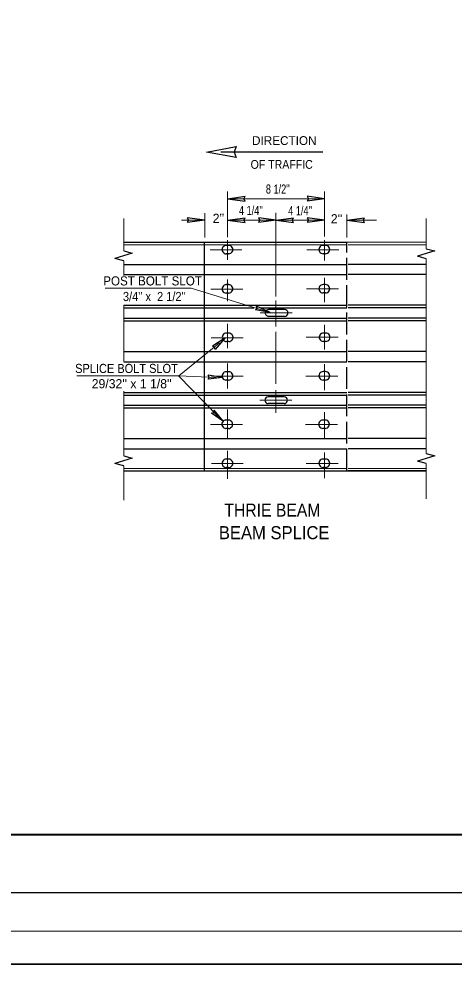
# Model space of a CAD drawing. Extents: x 650 to 1056, y -89 to 184.
# Drawn here: x 898 to 954.3, y -89 to 33.1 of the extents above; entities that cross this region are included whole.
import ezdxf

# ---------------------------------------------------------------- set-up
doc = ezdxf.new("R2010")
doc.units = 0
doc.header["$LTSCALE"] = 0.47
doc.linetypes.add('LONG_DASHED', pattern=[7.5, 6, -1.5])
doc.layers.add('1', color=7, linetype='Continuous', lineweight=25)

msp = doc.modelspace()

# ---------------------------------------------------------------- linework, layer by layer
at = {"layer": '1'}
for p, q in [((937.344, 15.8872), (924.1365, 15.8872)), ((925.0105, 9.8864), (927.2736, 10.1973)), ((925.0105, 9.8864), (927.2736, 9.5756)), ((937.5578, 9.8864), (935.2943, 10.1984)), ((937.5578, 9.8864), (935.2943, 9.5762)), ((922.0577, 7.1264), (919.7949, 7.4377)), ((925.0104, 7.1272), (927.2736, 7.4377)), ((931.2842, 7.1249), (929.0211, 7.4362)), ((931.2842, 7.1272), (933.5473, 7.4377)), ((937.5579, 7.1249), (935.2948, 7.4362)), ((940.4406, 7.1272), (942.7048, 7.4377)), ((922.0577, 7.1264), (919.7949, 6.8159)), ((925.0104, 7.1272), (927.2736, 6.8163)), ((931.2842, 7.1249), (929.0211, 6.8144)), ((931.2842, 7.1272), (933.5473, 6.8163)), ((937.5579, 7.1249), (935.2948, 6.8144)), ((940.4406, 7.1272), (942.7048, 6.8163)), ((911.5883, 4.2652), (940.4462, 4.2652)), ((922.0472, -25.2583), (922.0472, 4.2652)), ((925.1432, 3.8542), (924.8319, 3.8542)), ((937.6667, 3.8642), (937.3562, 3.8642)), ((925.1533, 2.7727), (924.8383, 2.7727)), ((937.6772, 2.7828), (937.3618, 2.7828)), ((950.6896, 2.143), (949.556, 2.4455)), ((911.5883, 1.8521), (910.4547, 2.1546)), ((911.5883, 1.405), (940.4462, 1.405)), ((950.6896, 1.405), (940.6161, 1.405)), ((911.5883, 0.0932), (940.4462, 0.0932)), ((950.6896, 0.0932), (940.6161, 0.0932)), ((925.1533, -1.2144), (924.8383, -1.2144)), ((937.6772, -1.205), (937.3618, -1.205)), ((925.1432, -2.2959), (924.8319, -2.2959)), ((937.6667, -2.2869), (937.3562, -2.2869)), ((911.5883, -3.8844), (940.4462, -3.8844)), ((911.5883, -4.2125), (928.4623, -4.2125)), ((930.4971, -4.7893), (928.6153, -4.4863)), ((930.4971, -4.7893), (928.7672, -3.9902)), ((929.3226, -4.2125), (940.4462, -4.2125)), ((932.3762, -4.4203), (930.3182, -4.4203)), ((950.6896, -3.8844), (940.6161, -3.8844)), ((950.6896, -4.2125), (940.6161, -4.2125)), ((911.5883, -5.5457), (940.4462, -5.5457)), ((911.5883, -5.8737), (940.4462, -5.8737)), ((932.3762, -5.306), (930.3182, -5.306)), ((950.6896, -5.5457), (940.6161, -5.5457)), ((950.6896, -5.8737), (940.6161, -5.8737)), ((924.6367, -8.1284), (923.0472, -9.1793)), ((924.6367, -8.1284), (923.3892, -9.5687)), ((925.1833, -7.4732), (924.8683, -7.4732)), ((937.6974, -8.5457), (937.3858, -8.5457)), ((937.7079, -7.4642), (937.3918, -7.4642)), ((925.1728, -8.5547), (924.8619, -8.5547)), ((911.5883, -9.851), (940.4462, -9.851)), ((950.6896, -9.851), (940.6161, -9.851)), ((911.5883, -11.1632), (940.4462, -11.1632)), ((950.6896, -11.1632), (940.6161, -11.1632)), ((924.3737, -13.1907), (922.4803, -13.4087)), ((924.3737, -13.1907), (922.4923, -12.8897)), ((925.1533, -12.4614), (924.8383, -12.4614)), ((937.6772, -12.4509), (937.3618, -12.4509)), ((925.1432, -13.5422), (924.8319, -13.5422)), ((937.6667, -13.5324), (937.3562, -13.5324)), ((911.5883, -15.1407), (940.4462, -15.1407)), ((911.5883, -15.4689), (940.4462, -15.4689)), ((932.3207, -15.698), (930.2612, -15.698)), ((950.6896, -15.1407), (940.6161, -15.1407)), ((950.6896, -15.4689), (940.6161, -15.4689)), ((911.5883, -16.8017), (940.4462, -16.8017)), ((932.3207, -16.5837), (930.2612, -16.5837)), ((950.6896, -16.8017), (940.6161, -16.8017)), ((911.5883, -17.1294), (940.4462, -17.1294)), ((924.5012, -18.8912), (922.9382, -17.8017)), ((924.5012, -18.8912), (923.2899, -17.4204)), ((950.6896, -17.1294), (940.6161, -17.1294)), ((925.1226, -18.7097), (924.8068, -18.7097)), ((937.6461, -18.7003), (937.3311, -18.7003)), ((925.1121, -19.7912), (924.8012, -19.7912)), ((937.6356, -19.7814), (937.3247, -19.7814)), ((911.5883, -21.1062), (940.4462, -21.1062)), ((950.6896, -21.1062), (940.6161, -21.1062)), ((911.5883, -22.4187), (940.4462, -22.4187)), ((950.6896, -22.4187), (940.6161, -22.4187)), ((911.5883, -24.6191), (910.4547, -24.3166)), ((925.1533, -23.7508), (924.8383, -23.7508)), ((937.6772, -23.741), (937.3618, -23.741)), ((950.6896, -24.3282), (949.556, -24.0257)), ((911.5883, -25.2583), (950.6896, -25.2583)), ((925.1432, -24.8319), (924.8319, -24.8319)), ((937.6667, -24.8222), (937.3562, -24.8222)), ((950.6166, -25.2583), (940.6161, -25.2583)), ((705.2604, -79.7209), (1050.2743, -79.7209))]:
    msp.add_line(p, q, dxfattribs=at)
at = {"layer": '1', "lineweight": 13}
for p, q in [((925.0104, 4.9267), (925.0104, 10.8317)), ((937.5579, 9.8864), (925.0104, 9.8864)), ((937.5579, 5.0236), (937.5579, 10.8317)), ((922.0577, 4.8809), (922.0577, 8.0057)), ((931.2703, -2.7568), (931.2703, 8.0557)), ((940.4406, 4.8824), (940.4406, 7.8302)), ((911.5883, 3.1378), (911.5883, 7.3151)), ((919.0689, 7.1264), (922.0577, 7.1264)), ((931.2842, 7.1264), (925.0104, 7.1264)), ((937.5579, 7.1264), (931.2842, 7.1264)), ((940.4406, 7.1264), (944.2794, 7.1264)), ((950.6896, 3.4287), (950.6896, 7.3151)), ((940.4462, 3.9318), (911.5883, 3.9318)), ((924.9816, 1.9832), (924.9816, 4.5329)), ((937.5294, 1.9124), (937.5294, 4.5329)), ((950.6896, 4.2599), (939.4464, 4.2599)), ((940.6161, 3.9318), (950.6896, 3.9318)), ((926.8731, 3.2927), (922.7451, 3.2927)), ((939.4022, 3.2927), (935.2749, 3.2927)), ((911.5883, 1.8521), (911.5883, -0.0212)), ((950.6896, 2.143), (950.6896, -7.4622)), ((924.9816, -3.341), (924.9816, -0.539)), ((937.5294, -3.4809), (937.5294, -0.329)), ((926.9781, -1.8039), (922.8504, -1.8039)), ((939.3501, -1.7694), (935.2224, -1.7694)), ((931.2553, -6.6077), (931.2553, -3.257)), ((911.5883, -3.8588), (911.5883, -11.1566)), ((933.3651, -4.8692), (929.2371, -4.8692)), ((924.9816, -9.4352), (924.9816, -6.2829)), ((931.2553, -7.3123), (931.2553, -14.025)), ((937.5294, -9.575), (937.5294, -6.4227)), ((950.6896, -23.0424), (950.6896, -6.5023)), ((927.0306, -8.0732), (922.9026, -8.0732)), ((939.2972, -8.0034), (935.1703, -8.0034)), ((923.9684, -8.7318), (918.7007, -12.9939)), ((924.9816, -14.6192), (924.9816, -11.3964)), ((937.5294, -14.8287), (937.5294, -11.4665)), ((905.5224, -13.004), (918.6996, -13.004)), ((918.6849, -13.01), (923.5453, -13.2107)), ((918.6849, -13.01), (923.7759, -18.26)), ((927.0437, -13.0299), (922.9172, -13.0299)), ((939.2754, -13.0467), (935.1478, -13.0467)), ((911.5883, -23.3333), (911.5883, -14.9799)), ((931.2553, -17.781), (931.2553, -14.8298)), ((933.3081, -16.1469), (929.1808, -16.1469)), ((924.9816, -20.993), (924.9816, -17.3507)), ((937.5294, -20.993), (937.5294, -17.7009)), ((926.9391, -19.2984), (922.8122, -19.2984)), ((939.2053, -19.2635), (935.0781, -19.2635)), ((924.9816, -22.6737), (924.9816, -26.3165)), ((937.5294, -22.8972), (937.5294, -26.1894)), ((927.0437, -24.3245), (922.9172, -24.3245)), ((939.2934, -24.3069), (935.1658, -24.3069)), ((950.6896, -24.3282), (950.6896, -28.901)), ((911.5883, -24.6191), (911.5883, -29.0657)), ((911.5883, -24.9778), (940.4462, -24.9778)), ((950.6896, -24.9778), (940.6161, -24.9778)), ((690.2597, -84.7214), (1050.2743, -84.7214))]:
    msp.add_line(p, q, dxfattribs=at)
at = {"layer": '1', "linetype": 'LONG_DASHED'}
msp.add_line((940.4462, -25.2583), (940.4462, 4.2652), dxfattribs=at)
at = {"layer": '1', "lineweight": 40}
msp.add_line((720.2609, -72.2207), (1045.2738, -72.2207), dxfattribs=at)
at = {"layer": '1', "lineweight": 35}
msp.add_lwpolyline([(1056.2537, -88.9812), (686.1437, -88.9812), (686.1437, 184.0842), (1056.2537, 184.0842)], close=True, dxfattribs=at)
at = {"layer": '1'}
msp.add_lwpolyline([(922.2797, 15.8931), (926.113, 16.6198), (925.8788, 15.8871), (926.1082, 15.1926)], close=True, dxfattribs=at)
for points in [[(927.2736, 9.5756), (927.0981, 9.8902), (927.2736, 10.1973)], [(935.2943, 10.1984), (935.4702, 9.8834), (935.2943, 9.5762)], [(919.7949, 7.4377), (919.9708, 7.1227), (919.7949, 6.8159)], [(927.2736, 6.8163), (927.0981, 7.1309), (927.2736, 7.4377)], [(929.0211, 7.4362), (929.1969, 7.1212), (929.0211, 6.8144)], [(933.5473, 6.8163), (933.3711, 7.1309), (933.5473, 7.4377)], [(935.2948, 7.4362), (935.4707, 7.1212), (935.2948, 6.8144)], [(942.7048, 6.8163), (942.5286, 7.1309), (942.7048, 7.4377)], [(911.5883, 3.1378), (912.6869, 2.8447), (910.4547, 2.1546)], [(950.6896, 3.4287), (951.7882, 3.1357), (949.556, 2.4455)], [(928.6153, -4.4863), (928.8317, -4.2778), (928.7672, -3.9902)], [(923.3892, -9.5687), (923.3266, -9.2758), (923.0472, -9.1793)], [(922.4803, -13.4087), (922.6326, -13.1495), (922.4923, -12.8897)], [(922.9382, -17.8017), (923.2232, -17.708), (923.2899, -17.4204)], [(950.6896, -23.0424), (951.7882, -23.3355), (949.556, -24.0257)], [(911.5883, -23.3333), (912.6869, -23.6264), (910.4547, -24.3166)]]:
    msp.add_lwpolyline(points, dxfattribs=at)
at = {"layer": '1', "lineweight": 13}
msp.add_lwpolyline([(930.4971, -4.7904), (920.3038, -1.6779), (909.1689, -1.6779)], dxfattribs=at)
at = {"layer": '1'}
for centre, start, end in [((924.8376, 3.3138), 90.60689, 271.78064), ((925.1486, 3.3138), 269.91611, 90.60689), ((937.3616, 3.3236), 90.60689, 271.78064), ((937.6726, 3.3236), 269.91611, 90.60689), ((924.8376, -1.7565), 88.21936, 269.39311), ((925.1486, -1.7565), 269.39311, 90.08389), ((937.3616, -1.7466), 88.21936, 269.39311), ((937.6726, -1.7466), 269.39311, 90.08389), ((924.8678, -8.0155), 88.21936, 206.95585), ((924.8678, -8.0155), 222.02534, 269.39311), ((925.1788, -8.0155), 269.39311, 90.08389), ((937.3918, -8.0057), 88.21936, 269.39311), ((937.7028, -8.0057), 269.39311, 90.08389), ((924.8376, -13.0024), 88.21936, 269.39311), ((925.1486, -13.0024), 269.39311, 90.08389), ((937.3616, -12.9926), 88.21936, 269.39311), ((937.6726, -12.9926), 269.39311, 90.08389), ((924.8068, -19.2517), 88.21936, 269.39311), ((925.1178, -19.2517), 269.39311, 90.08389), ((937.3308, -19.2418), 88.21936, 269.39311), ((937.6418, -19.2418), 269.39311, 90.08389), ((924.8376, -24.2924), 88.21936, 269.39311), ((925.1486, -24.2924), 269.39311, 90.08389), ((937.3616, -24.2825), 88.21936, 269.39311), ((937.6726, -24.2825), 269.39311, 90.08389)]:
    msp.add_arc(centre, 0.54, start, end, dxfattribs=at)
for centre, major_axis, start_param, end_param in [((930.3186, -4.8637), (-0.4429, 0), 5.95911068, 7.85398163), ((930.3186, -4.8637), (-0.4429, 0), 4.71238898, 5.49165794), ((932.377, -4.8637), (0.4429, 0), 4.71238898, 7.85398163), ((930.2622, -16.1412), (-0.4429, 0), 4.71238898, 7.85398163), ((932.3206, -16.1412), (0.4429, 0), 4.71238898, 7.85398163)]:
    msp.add_ellipse(centre, major_axis=major_axis, ratio=0.999978, start_param=start_param, end_param=end_param, dxfattribs=at)

# ---------------------------------------------------------------- texts
for s, height, p in [('DIRECTION ', 1.134, (928.1707, 16.8314)), ("2''", 1.181, (923.0893, 6.7694)), ("2''", 1.181, (938.3612, 6.706)), ("29/32'' x 1 1/8''", 1.181, (907.4466, -14.5997))]:
    msp.add_text(s, height=height, dxfattribs=at).set_placement(p)
for s, height, width, p in [('OF TRAFFIC', 1.134, 0.9, (927.9897, 13.7523)), ("8 1/2''", 1.181, 0.75, (929.9578, 10.5457)), ("4 1/4''", 1.181, 0.75, (926.4827, 7.7837)), ("4 1/4''", 1.181, 0.75, (932.8449, 7.7572)), ('POST BOLT SLOT', 1.181, 0.95, (908.9376, -1.3157)), ("3/4'' x  2 1/2''", 1.181, 0.9, (911.4831, -3.3342)), ('SPLICE BOLT SLOT', 1.181, 0.9, (905.3042, -12.6279)), ('THRIE BEAM', 1.688, 0.9, (924.5964, -31.1765)), ('BEAM SPLICE', 1.688, 0.95, (923.8836, -34.0932))]:
    msp.add_text(s, height=height, dxfattribs=dict(at, width=width)).set_placement(p)

doc.saveas('drawing.dxf')
